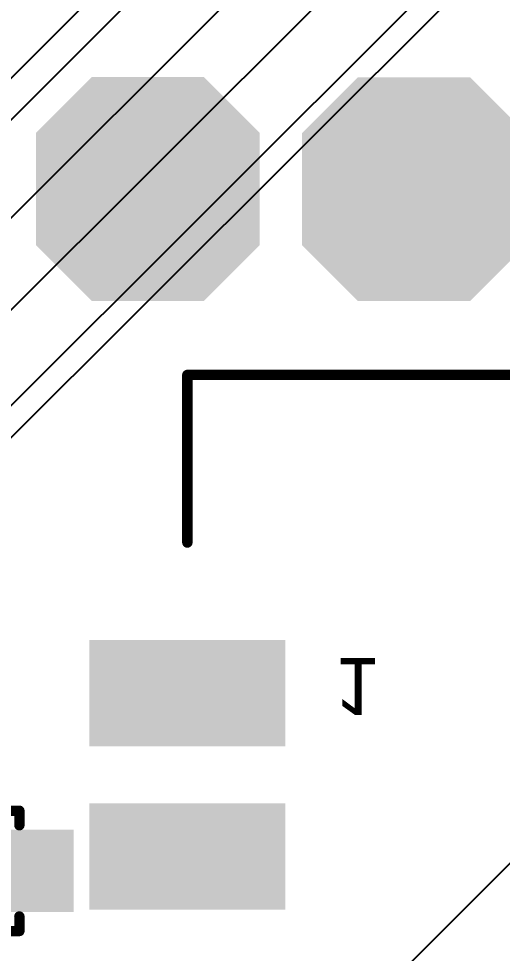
# Model space of a CAD drawing. Header units: inches. Extents: x -5 to 5450, y -4 to 5452.
# Drawn here: x 14.27 to 20.2, y 18.9 to 30.35 of the extents above; entities that cross this region are included whole.
import ezdxf

# ---------------------------------------------------------------- set-up
doc = ezdxf.new("R2010")
doc.units = ezdxf.units.IN
for name, color, linetype in [('Bottom Layer', 5, 'Continuous'), ('Bottom Overlay', 54, 'Continuous'), ('Bottom Paste', 16, 'Continuous'), ('Bottom Solder', 6, 'Continuous'), ('Ground', 76, 'Continuous'), ('Multi-Layer', 9, 'Continuous'), ('Pad Holes', 156, 'Continuous'), ('Power', 16, 'Continuous'), ('Top Layer', 1, 'Continuous'), ('Top Overlay', 2, 'Continuous'), ('Top Paste', 8, 'Continuous'), ('Top Solder', 216, 'Continuous')]:
    doc.layers.add(name, color=color, linetype=linetype)
doc.styles.add('Arial', font='', dxfattribs={"height": 0.2})
doc.styles.get('Arial').set_extended_font_data('Arial')

# ---------------------------------------------------------------- blocks, each defined once
blk = doc.blocks.new('VSON_10_EP_3_3__9')
at = {"layer": 'Top Solder'}
blk.add_line((0.415, 1.745), (5436.376, 5440.364), dxfattribs=at)
blk = doc.blocks.new('WQFN_30_EP_2_5_4_5__B_11')
at = {"layer": 'Bottom Solder'}
for p in [(0.652, 2.466), (0.904, 1.82), (0.646, -1.95), (0.9, -1.691), (-1.497, 1.919), (-0.938, 2.488)]:
    blk.add_line(p, (-5429.178, 5440.976), dxfattribs=at)
blk = doc.blocks.new('BL_R8812AF1_B_14')
at = {"layer": 'Bottom Layer'}
for points in [[(-14.6, 5.55), (-12.4, 5.55), (-12.4, 4.45), (-14.6, 4.45)], [(-14.6, 3.55), (-12.4, 3.55), (-12.4, 2.45), (-14.6, 2.45)]]:
    blk.add_hatch(color=5, dxfattribs=at).paths.add_polyline_path(points)
at = {"layer": 'Bottom Paste'}
for points in [[(-14.6, 5.55), (-12.4, 5.55), (-12.4, 4.45), (-14.6, 4.45)], [(-14.6, 3.55), (-12.4, 3.55), (-12.4, 2.45), (-14.6, 2.45)]]:
    blk.add_hatch(color=16, dxfattribs=at).paths.add_polyline_path(points)
at = {"layer": 'Bottom Solder'}
for points in [[(-14.702, 5.652), (-12.298, 5.652), (-12.298, 4.348), (-14.702, 4.348)], [(-14.702, 3.652), (-12.298, 3.652), (-12.298, 2.348), (-14.702, 2.348)]]:
    blk.add_hatch(color=6, dxfattribs=at).paths.add_polyline_path(points)
at = {"layer": 'Bottom Overlay'}
for points in [[(-13.5, 8.9, 0.127, 0.127, 0), (13.5, 8.9, 0.127, 0.127, 0)], [(-13.5, 6.846, 0.127, 0.127, 0), (-13.5, 8.9, 0.127, 0.127, 0)]]:
    blk.add_lwpolyline(points, format="xyseb", dxfattribs=at)
for points in [[(-13.532, 8.9, 0.0635, 0.0635, 1), (-13.468, 8.9, 0.0635, 0.0635, 1)], [(-13.532, 8.9, 0.0635, 0.0635, 1), (-13.468, 8.9, 0.0635, 0.0635, 1)], [(-13.532, 6.846, 0.0635, 0.0635, 1), (-13.468, 6.846, 0.0635, 0.0635, 1)]]:
    blk.add_lwpolyline(points, format="xyseb", close=True, dxfattribs=at)
at = {"layer": 'Bottom Overlay', "style": 'Arial', "text_generation_flag": 2}
blk.add_text('1', height=0.7, rotation=180, dxfattribs=at).set_placement((-11.697, 5.432))
blk = doc.blocks.new('W_______2_54_1_0_133')
at = {"layer": 'Bottom Layer'}
blk.add_hatch(color=5, dxfattribs=at).paths.add_polyline_path([(0.635, 1.27), (-0.635, 1.27), (-1.27, 0.635), (-1.27, -0.635), (-0.635, -1.27), (0.635, -1.27), (1.27, -0.635), (1.27, 0.635)])
at = {"layer": 'Bottom Solder'}
blk.add_hatch(color=6, dxfattribs=at).paths.add_polyline_path([(0.6858, 1.3716), (-0.6858, 1.3716), (-1.3716, 0.6858), (-1.3716, -0.6858), (-0.6858, -1.3716), (0.6858, -1.3716), (1.3716, -0.6858), (1.3716, 0.6858)])
at = {"layer": 'Ground'}
h = blk.add_hatch(color=76, dxfattribs=at)
edge = h.paths.add_edge_path()
edge.add_arc((0, 0), 1.016, 0, 360)
at = {"layer": 'Multi-Layer'}
blk.add_hatch(color=9, dxfattribs=at).paths.add_polyline_path([(0.635, 1.27), (-0.635, 1.27), (-1.27, 0.635), (-1.27, -0.635), (-0.635, -1.27), (0.635, -1.27), (1.27, -0.635), (1.27, 0.635)])
at = {"layer": 'Pad Holes'}
h = blk.add_hatch(color=7, dxfattribs=at)
edge = h.paths.add_edge_path()
edge.add_arc((0, 0), 0.508, 0, 360)
at = {"layer": 'Power'}
h = blk.add_hatch(color=16, dxfattribs=at)
edge = h.paths.add_edge_path()
edge.add_arc((0, 0), 1.016, 0, 360)
at = {"layer": 'Top Layer'}
blk.add_hatch(color=1, dxfattribs=at).paths.add_polyline_path([(0.635, 1.27), (-0.635, 1.27), (-1.27, 0.635), (-1.27, -0.635), (-0.635, -1.27), (0.635, -1.27), (1.27, -0.635), (1.27, 0.635)])
at = {"layer": 'Top Solder'}
blk.add_hatch(color=216, dxfattribs=at).paths.add_polyline_path([(0.6858, 1.3716), (-0.6858, 1.3716), (-1.3716, 0.6858), (-1.3716, -0.6858), (-0.6858, -1.3716), (0.6858, -1.3716), (1.3716, -0.6858), (1.3716, 0.6858)])
blk = doc.blocks.new('W_______2_54_1_0_140')
at = {"layer": 'Bottom Layer'}
blk.add_hatch(color=5, dxfattribs=at).paths.add_polyline_path([(0.635, 1.27), (-0.635, 1.27), (-1.27, 0.635), (-1.27, -0.635), (-0.635, -1.27), (0.635, -1.27), (1.27, -0.635), (1.27, 0.635)])
at = {"layer": 'Bottom Solder'}
blk.add_hatch(color=6, dxfattribs=at).paths.add_polyline_path([(0.6858, 1.3716), (-0.6858, 1.3716), (-1.3716, 0.6858), (-1.3716, -0.6858), (-0.6858, -1.3716), (0.6858, -1.3716), (1.3716, -0.6858), (1.3716, 0.6858)])
at = {"layer": 'Ground'}
h = blk.add_hatch(color=76, dxfattribs=at)
edge = h.paths.add_edge_path()
edge.add_arc((0, 0), 1.016, 0, 360)
at = {"layer": 'Multi-Layer'}
blk.add_hatch(color=9, dxfattribs=at).paths.add_polyline_path([(0.635, 1.27), (-0.635, 1.27), (-1.27, 0.635), (-1.27, -0.635), (-0.635, -1.27), (0.635, -1.27), (1.27, -0.635), (1.27, 0.635)])
at = {"layer": 'Pad Holes'}
h = blk.add_hatch(color=7, dxfattribs=at)
edge = h.paths.add_edge_path()
edge.add_arc((0, 0), 0.508, 0, 360)
at = {"layer": 'Power'}
h = blk.add_hatch(color=16, dxfattribs=at)
edge = h.paths.add_edge_path()
edge.add_arc((0, 0), 1.016, 0, 360)
at = {"layer": 'Top Layer'}
blk.add_hatch(color=1, dxfattribs=at).paths.add_polyline_path([(0.635, 1.27), (-0.635, 1.27), (-1.27, 0.635), (-1.27, -0.635), (-0.635, -1.27), (0.635, -1.27), (1.27, -0.635), (1.27, 0.635)])
at = {"layer": 'Top Solder'}
blk.add_hatch(color=216, dxfattribs=at).paths.add_polyline_path([(0.6858, 1.3716), (-0.6858, 1.3716), (-1.3716, 0.6858), (-1.3716, -0.6858), (-0.6858, -1.3716), (0.6858, -1.3716), (1.3716, -0.6858), (1.3716, 0.6858)])
blk = doc.blocks.new('SOD_323_170')
at = {"layer": 'Top Layer'}
for points in [[(-0.75, -0.45), (-1.55, -0.45), (-1.55, 0.45), (-0.75, 0.45)], [(1.55, -0.45), (0.75, -0.45), (0.75, 0.45), (1.55, 0.45)]]:
    blk.add_hatch(color=1, dxfattribs=at).paths.add_polyline_path(points)
at = {"layer": 'Top Overlay'}
for points in [[(-2.007, 0.483), (-0.915, 0.483), (-0.915, 0.788), (-2.007, 0.788)], [(-2.007, -0.508), (-1.575, -0.508), (-1.575, 0.508), (-2.007, 0.508)], [(-2.007, -0.787), (-0.915, -0.787), (-0.915, -0.482), (-2.007, -0.482)]]:
    blk.add_hatch(color=2, dxfattribs=at).paths.add_polyline_path(points)
at = {"layer": 'Top Paste'}
for points in [[(-0.75, -0.45), (-1.55, -0.45), (-1.55, 0.45), (-0.75, 0.45)], [(1.55, -0.45), (0.75, -0.45), (0.75, 0.45), (1.55, 0.45)]]:
    blk.add_hatch(color=8, dxfattribs=at).paths.add_polyline_path(points)
at = {"layer": 'Top Solder'}
for points in [[(-0.695, -0.505), (-1.605, -0.505), (-1.605, 0.505), (-0.695, 0.505)], [(1.605, -0.505), (0.695, -0.505), (0.695, 0.505), (1.605, 0.505)]]:
    blk.add_hatch(color=216, dxfattribs=at).paths.add_polyline_path(points)
at = {"layer": 'Top Overlay'}
for points in [[(-0.914, 0.737, 0.127, 0.127, 0), (0.94, 0.737, 0.127, 0.127, 0)], [(0.94, 0.559, 0.127, 0.127, 0), (0.94, 0.737, 0.127, 0.127, 0)], [(0.94, -0.737, 0.127, 0.127, 0), (0.94, -0.559, 0.127, 0.127, 0)], [(-0.914, -0.737, 0.127, 0.127, 0), (0.94, -0.737, 0.127, 0.127, 0)]]:
    blk.add_lwpolyline(points, format="xyseb", dxfattribs=at)
for points in [[(-0.946, 0.737, 0.0635, 0.0635, 1), (-0.883, 0.737, 0.0635, 0.0635, 1)], [(0.908, 0.737, 0.0635, 0.0635, 1), (0.972, 0.737, 0.0635, 0.0635, 1)], [(0.908, 0.737, 0.0635, 0.0635, 1), (0.972, 0.737, 0.0635, 0.0635, 1)], [(0.908, 0.559, 0.0635, 0.0635, 1), (0.972, 0.559, 0.0635, 0.0635, 1)], [(0.908, -0.559, 0.0635, 0.0635, 1), (0.972, -0.559, 0.0635, 0.0635, 1)], [(-0.946, -0.737, 0.0635, 0.0635, 1), (-0.883, -0.737, 0.0635, 0.0635, 1)], [(0.908, -0.737, 0.0635, 0.0635, 1), (0.972, -0.737, 0.0635, 0.0635, 1)], [(0.908, -0.737, 0.0635, 0.0635, 1), (0.972, -0.737, 0.0635, 0.0635, 1)]]:
    blk.add_lwpolyline(points, format="xyseb", close=True, dxfattribs=at)

msp = doc.modelspace()

# ---------------------------------------------------------------- block references
for name, p, rotation in [('WQFN_30_EP_2_5_4_5__B_11', (8.896, 23.057), 270), ('W_______2_54_1_0_140', (15.855, 28.264), 180), ('W_______2_54_1_0_133', (19.116, 28.262), 180)]:
    msp.add_blockref(name, p, dxfattribs=dict(rotation=rotation))
for name, p in [('VSON_10_EP_3_3__9', (13.495, 11.871)), ('BL_R8812AF1_B_14', (29.839, 17.085)), ('SOD_323_170', (13.341, 19.908))]:
    msp.add_blockref(name, p)

doc.saveas('drawing.dxf')
